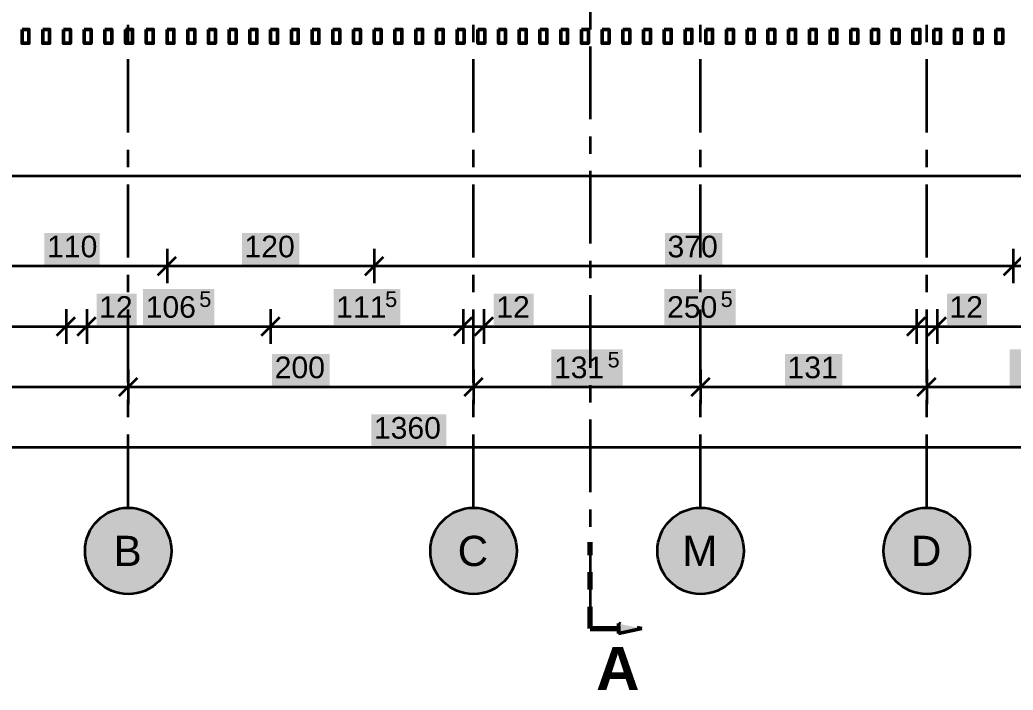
# Model space of a CAD drawing. Header units: metres. Extents: x -5.4 to 16.4, y -4.3 to 12.
# Drawn here: x 3.25 to 9, y -4.28 to -0.4 of the extents above; entities that cross this region are included whole.
import ezdxf

# ---------------------------------------------------------------- set-up
doc = ezdxf.new("R2010")
doc.units = ezdxf.units.M
for name, pattern in [('KRESKOWA', [5.25, 4.2, -1.05]), ('PUNKTOWA', [10.5, 8.4, -1.05, 0, -1.05]), ('PUNKTOWA_KROTKA', [6.3, 4.2, -1.05, 0, -1.05])]:
    doc.linetypes.add(name, pattern=pattern)
for name, color, linetype, lineweight in [('A-MASKA', 7, 'Continuous', 18), ('A-NAD-CIECIEM', 8, 'KRESKOWA', 25), ('A-OSIE', 1, 'PUNKTOWA', 25), ('A-PRZEKROJE', 1, 'PUNKTOWA_KROTKA', 50), ('A-SCIANY-KONSTR', 7, 'Continuous', 50), ('A-WIDOK', 7, 'Continuous', 25), ('A-WYMIARY', 1, 'Continuous', 25)]:
    doc.layers.add(name, color=color, linetype=linetype, lineweight=lineweight)
doc.styles.add('PL_ARIAL', font='arial.ttf')
doc.styles.add('PL_ARIAL_B', font='arialbd.ttf')

msp = doc.modelspace()

# ---------------------------------------------------------------- hatches: boundary and pattern name
at = {"layer": 'A-MASKA', "true_color": 0xffffff}
for points in [[(3.3902, -1.8125), (3.7098, -1.8125), (3.7098, -1.63), (3.3902, -1.63)], [(4.5334, -1.8125), (4.8666, -1.8125), (4.8666, -1.63), (4.5334, -1.63)], [(6.9834, -1.8125), (7.3166, -1.8125), (7.3166, -1.63), (6.9834, -1.63)], [(3.9608, -2.1625), (4.3742, -2.1625), (4.3742, -1.9525), (3.9608, -1.9525)], [(5.0643, -2.1625), (5.4507, -2.1625), (5.4507, -1.9525), (5.0643, -1.9525)], [(6.9808, -2.1625), (7.3942, -2.1625), (7.3942, -1.9525), (6.9808, -1.9525)], [(3.6915, -2.1625), (3.9236, -2.1625), (3.9236, -1.98), (3.6915, -1.98)], [(5.9915, -2.1625), (6.2236, -2.1625), (6.2236, -1.98), (5.9915, -1.98)], [(8.6165, -2.1625), (8.8486, -2.1625), (8.8486, -1.98), (8.6165, -1.98)], [(4.7084, -2.5125), (5.0416, -2.5125), (5.0416, -2.33), (4.7084, -2.33)], [(6.3258, -2.5125), (6.7392, -2.5125), (6.7392, -2.3025), (6.3258, -2.3025)], [(7.6784, -2.5125), (8.0116, -2.5125), (8.0116, -2.33), (7.6784, -2.33)], [(8.9808, -2.5125), (9.3942, -2.5125), (9.3942, -2.3025), (8.9808, -2.3025)], [(5.2829, -2.8625), (5.7171, -2.8625), (5.7171, -2.68), (5.2829, -2.68)]]:
    msp.add_hatch(color=7, dxfattribs=at).paths.add_polyline_path(points)
at = {"layer": 'A-OSIE', "true_color": 0xffffff}
for points in [[(4.125, -3.47), (4.1229, -3.4374), (4.1165, -3.4053), (4.106, -3.3743), (4.0915, -3.345), (4.0733, -3.3178), (4.0518, -3.2932), (4.0272, -3.2717), (4, -3.2535), (3.9707, -3.239), (3.9397, -3.2285), (3.9076, -3.2221), (3.875, -3.22), (3.8424, -3.2221), (3.8103, -3.2285), (3.7793, -3.239), (3.75, -3.2535), (3.7228, -3.2717), (3.6982, -3.2932), (3.6767, -3.3178), (3.6585, -3.345), (3.644, -3.3743), (3.6335, -3.4053), (3.6271, -3.4374), (3.625, -3.47), (3.6271, -3.5026), (3.6335, -3.5347), (3.644, -3.5657), (3.6585, -3.595), (3.6767, -3.6222), (3.6982, -3.6468), (3.7228, -3.6683), (3.75, -3.6865), (3.7793, -3.701), (3.8103, -3.7115), (3.8424, -3.7179), (3.875, -3.72), (3.9076, -3.7179), (3.9397, -3.7115), (3.9707, -3.701), (4, -3.6865), (4.0272, -3.6683), (4.0518, -3.6468), (4.0733, -3.6222), (4.0915, -3.595), (4.106, -3.5657), (4.1165, -3.5347), (4.1229, -3.5026)], [(6.125, -3.47), (6.1229, -3.4374), (6.1165, -3.4053), (6.106, -3.3743), (6.0915, -3.345), (6.0733, -3.3178), (6.0518, -3.2932), (6.0272, -3.2717), (6, -3.2535), (5.9707, -3.239), (5.9397, -3.2285), (5.9076, -3.2221), (5.875, -3.22), (5.8424, -3.2221), (5.8103, -3.2285), (5.7793, -3.239), (5.75, -3.2535), (5.7228, -3.2717), (5.6982, -3.2932), (5.6767, -3.3178), (5.6585, -3.345), (5.644, -3.3743), (5.6335, -3.4053), (5.6271, -3.4374), (5.625, -3.47), (5.6271, -3.5026), (5.6335, -3.5347), (5.644, -3.5657), (5.6585, -3.595), (5.6767, -3.6222), (5.6982, -3.6468), (5.7228, -3.6683), (5.75, -3.6865), (5.7793, -3.701), (5.8103, -3.7115), (5.8424, -3.7179), (5.875, -3.72), (5.9076, -3.7179), (5.9397, -3.7115), (5.9707, -3.701), (6, -3.6865), (6.0272, -3.6683), (6.0518, -3.6468), (6.0733, -3.6222), (6.0915, -3.595), (6.106, -3.5657), (6.1165, -3.5347), (6.1229, -3.5026)], [(7.44, -3.47), (7.4379, -3.4374), (7.4315, -3.4053), (7.421, -3.3743), (7.4065, -3.345), (7.3883, -3.3178), (7.3668, -3.2932), (7.3422, -3.2717), (7.315, -3.2535), (7.2857, -3.239), (7.2547, -3.2285), (7.2226, -3.2221), (7.19, -3.22), (7.1574, -3.2221), (7.1253, -3.2285), (7.0943, -3.239), (7.065, -3.2535), (7.0378, -3.2717), (7.0132, -3.2932), (6.9917, -3.3178), (6.9735, -3.345), (6.959, -3.3743), (6.9485, -3.4053), (6.9421, -3.4374), (6.94, -3.47), (6.9421, -3.5026), (6.9485, -3.5347), (6.959, -3.5657), (6.9735, -3.595), (6.9917, -3.6222), (7.0132, -3.6468), (7.0378, -3.6683), (7.065, -3.6865), (7.0943, -3.701), (7.1253, -3.7115), (7.1574, -3.7179), (7.19, -3.72), (7.2226, -3.7179), (7.2547, -3.7115), (7.2857, -3.701), (7.315, -3.6865), (7.3422, -3.6683), (7.3668, -3.6468), (7.3883, -3.6222), (7.4065, -3.595), (7.421, -3.5657), (7.4315, -3.5347), (7.4379, -3.5026)], [(8.75, -3.47), (8.7479, -3.4374), (8.7415, -3.4053), (8.731, -3.3743), (8.7165, -3.345), (8.6983, -3.3178), (8.6768, -3.2932), (8.6522, -3.2717), (8.625, -3.2535), (8.5957, -3.239), (8.5647, -3.2285), (8.5326, -3.2221), (8.5, -3.22), (8.4674, -3.2221), (8.4353, -3.2285), (8.4043, -3.239), (8.375, -3.2535), (8.3478, -3.2717), (8.3232, -3.2932), (8.3017, -3.3178), (8.2835, -3.345), (8.269, -3.3743), (8.2585, -3.4053), (8.2521, -3.4374), (8.25, -3.47), (8.2521, -3.5026), (8.2585, -3.5347), (8.269, -3.5657), (8.2835, -3.595), (8.3017, -3.6222), (8.3232, -3.6468), (8.3478, -3.6683), (8.375, -3.6865), (8.4043, -3.701), (8.4353, -3.7115), (8.4674, -3.7179), (8.5, -3.72), (8.5326, -3.7179), (8.5647, -3.7115), (8.5957, -3.701), (8.625, -3.6865), (8.6522, -3.6683), (8.6768, -3.6468), (8.6983, -3.6222), (8.7165, -3.595), (8.731, -3.5657), (8.7415, -3.5347), (8.7479, -3.5026)]]:
    msp.add_hatch(color=7, dxfattribs=at).paths.add_polyline_path(points)
at = {"layer": 'A-PRZEKROJE', "true_color": 0x000000}
msp.add_hatch(color=7, dxfattribs=at).paths.add_polyline_path([(6.8507, -3.92), (6.7138, -3.9491), (6.7138, -3.8909)])

# ---------------------------------------------------------------- linework, layer by layer
at = {"layer": 'A-NAD-CIECIEM', "linetype": 'KRESKOWA', "lineweight": 35, "ltscale": 0.05, "flags": 128}
msp.add_lwpolyline([(12.32, 3.1005), (12.32, 5.425), (12.6, 5.425), (12.6, -1.3), (-2.4, -1.3), (-2.4, 5.425), (-1.32, 5.425), (-1.32, 3.7005)], dxfattribs=at)
at = {"layer": 'A-OSIE', "linetype": 'PUNKTOWA', "lineweight": 35, "ltscale": 0.050498, "flags": 128}
for points in [[(3.875, -3.22), (3.875, 10.99)], [(5.875, -3.22), (5.875, 10.99)], [(7.19, -3.22), (7.19, 10.99)], [(8.5, -3.22), (8.5, 10.99)]]:
    msp.add_lwpolyline(points, dxfattribs=at)
at = {"layer": 'A-OSIE', "linetype": 'Continuous', "lineweight": 35, "ltscale": 0.05}
for centre in [(3.875, -3.47), (5.875, -3.47), (7.19, -3.47), (8.5, -3.47)]:
    msp.add_circle(centre, 0.25, dxfattribs=at)
at = {"layer": 'A-PRZEKROJE', "linetype": 'PUNKTOWA', "lineweight": 35, "ltscale": 0.05, "flags": 128}
msp.add_lwpolyline([(6.5507, 11.69), (6.5507, -3.92)], dxfattribs=at)
at = {"layer": 'A-PRZEKROJE', "linetype": 'PUNKTOWA_KROTKA', "lineweight": 70, "ltscale": 0.03, "flags": 128}
msp.add_lwpolyline([(6.5507, -3.92), (6.5507, -3.42)], dxfattribs=at)
at = {"layer": 'A-PRZEKROJE', "lineweight": 50, "ltscale": 0.05, "flags": 128}
msp.add_lwpolyline([(6.8507, -3.92), (6.7138, -3.9491), (6.7138, -3.8909)], close=True, dxfattribs=at)
at = {"layer": 'A-PRZEKROJE', "linetype": 'Continuous', "lineweight": 70, "ltscale": 0.05, "flags": 128}
msp.add_lwpolyline([(6.5507, -3.92), (6.7257, -3.92)], dxfattribs=at)
at = {"layer": 'A-SCIANY-KONSTR', "lineweight": 50, "ltscale": 0.05}
for points in [[(3.26, -0.45), (3.26, -0.53), (3.3, -0.53), (3.3, -0.45)], [(3.38, -0.45), (3.38, -0.53), (3.42, -0.53), (3.42, -0.45)], [(3.5, -0.45), (3.5, -0.53), (3.54, -0.53), (3.54, -0.45)], [(3.62, -0.45), (3.62, -0.53), (3.66, -0.53), (3.66, -0.45)], [(3.74, -0.45), (3.74, -0.53), (3.78, -0.53), (3.78, -0.45)], [(3.86, -0.45), (3.86, -0.53), (3.9, -0.53), (3.9, -0.45)], [(3.98, -0.45), (3.98, -0.53), (4.02, -0.53), (4.02, -0.45)], [(4.1, -0.45), (4.1, -0.53), (4.14, -0.53), (4.14, -0.45)], [(4.22, -0.45), (4.22, -0.53), (4.26, -0.53), (4.26, -0.45)], [(4.34, -0.45), (4.34, -0.53), (4.38, -0.53), (4.38, -0.45)], [(4.46, -0.45), (4.46, -0.53), (4.5, -0.53), (4.5, -0.45)], [(4.58, -0.45), (4.58, -0.53), (4.62, -0.53), (4.62, -0.45)], [(4.7, -0.45), (4.7, -0.53), (4.74, -0.53), (4.74, -0.45)], [(4.82, -0.45), (4.82, -0.53), (4.86, -0.53), (4.86, -0.45)], [(4.94, -0.45), (4.94, -0.53), (4.98, -0.53), (4.98, -0.45)], [(5.06, -0.45), (5.06, -0.53), (5.1, -0.53), (5.1, -0.45)], [(5.18, -0.45), (5.18, -0.53), (5.22, -0.53), (5.22, -0.45)], [(5.3, -0.45), (5.3, -0.53), (5.34, -0.53), (5.34, -0.45)], [(5.42, -0.45), (5.42, -0.53), (5.46, -0.53), (5.46, -0.45)], [(5.54, -0.45), (5.54, -0.53), (5.58, -0.53), (5.58, -0.45)], [(5.66, -0.45), (5.66, -0.53), (5.7, -0.53), (5.7, -0.45)], [(5.78, -0.45), (5.78, -0.53), (5.82, -0.53), (5.82, -0.45)], [(5.9, -0.45), (5.9, -0.53), (5.94, -0.53), (5.94, -0.45)], [(6.02, -0.45), (6.02, -0.53), (6.06, -0.53), (6.06, -0.45)], [(6.14, -0.45), (6.14, -0.53), (6.18, -0.53), (6.18, -0.45)], [(6.26, -0.45), (6.26, -0.53), (6.3, -0.53), (6.3, -0.45)], [(6.38, -0.45), (6.38, -0.53), (6.42, -0.53), (6.42, -0.45)], [(6.5, -0.45), (6.5, -0.53), (6.54, -0.53), (6.54, -0.45)], [(6.62, -0.45), (6.62, -0.53), (6.66, -0.53), (6.66, -0.45)], [(6.74, -0.45), (6.74, -0.53), (6.78, -0.53), (6.78, -0.45)], [(6.86, -0.45), (6.86, -0.53), (6.9, -0.53), (6.9, -0.45)], [(6.98, -0.45), (6.98, -0.53), (7.02, -0.53), (7.02, -0.45)], [(7.1, -0.45), (7.1, -0.53), (7.14, -0.53), (7.14, -0.45)], [(7.22, -0.45), (7.22, -0.53), (7.26, -0.53), (7.26, -0.45)], [(7.34, -0.45), (7.34, -0.53), (7.38, -0.53), (7.38, -0.45)], [(7.46, -0.45), (7.46, -0.53), (7.5, -0.53), (7.5, -0.45)], [(7.58, -0.45), (7.58, -0.53), (7.62, -0.53), (7.62, -0.45)], [(7.7, -0.45), (7.7, -0.53), (7.74, -0.53), (7.74, -0.45)], [(7.82, -0.45), (7.82, -0.53), (7.86, -0.53), (7.86, -0.45)], [(7.94, -0.45), (7.94, -0.53), (7.98, -0.53), (7.98, -0.45)], [(8.06, -0.45), (8.06, -0.53), (8.1, -0.53), (8.1, -0.45)], [(8.18, -0.45), (8.18, -0.53), (8.22, -0.53), (8.22, -0.45)], [(8.3, -0.45), (8.3, -0.53), (8.34, -0.53), (8.34, -0.45)], [(8.42, -0.45), (8.42, -0.53), (8.46, -0.53), (8.46, -0.45)], [(8.54, -0.45), (8.54, -0.53), (8.58, -0.53), (8.58, -0.45)], [(8.66, -0.45), (8.66, -0.53), (8.7, -0.53), (8.7, -0.45)], [(8.78, -0.45), (8.78, -0.53), (8.82, -0.53), (8.82, -0.45)], [(8.9, -0.45), (8.9, -0.53), (8.94, -0.53), (8.94, -0.45)]]:
    msp.add_lwpolyline(points, close=True, dxfattribs=at)
at = {"layer": 'A-WIDOK', "lineweight": 35, "ltscale": 0.05}
msp.add_lwpolyline([(12.3255, 5.425), (12.6, 5.425), (12.6, -1.3), (-2.4, -1.3), (-2.4, 5.425), (-1.3005, 5.425)], dxfattribs=at)
at = {"layer": 'A-WYMIARY', "lineweight": 35, "ltscale": 0.05}
for points in [[(4.1, -1.72), (4.1, -1.92)], [(5.3, -1.72), (5.3, -1.92)], [(9, -1.72), (9, -1.92)], [(4.047, -1.873), (4.153, -1.767)], [(5.247, -1.873), (5.353, -1.767)], [(8.947, -1.873), (9.053, -1.767)], [(-1.4, -1.82), (12.4, -1.82)], [(3.515, -2.07), (3.515, -2.27)], [(3.635, -2.07), (3.635, -2.27)], [(4.7, -2.07), (4.7, -2.27)], [(5.815, -2.07), (5.815, -2.27)], [(5.935, -2.07), (5.935, -2.27)], [(8.44, -2.07), (8.44, -2.27)], [(8.56, -2.07), (8.56, -2.27)], [(3.462, -2.223), (3.568, -2.117)], [(3.582, -2.223), (3.688, -2.117)], [(4.647, -2.223), (4.753, -2.117)], [(5.762, -2.223), (5.868, -2.117)], [(5.882, -2.223), (5.988, -2.117)], [(8.387, -2.223), (8.493, -2.117)], [(8.507, -2.223), (8.613, -2.117)], [(-1.4, -2.17), (12.4, -2.17)], [(3.822, -2.573), (3.928, -2.467)], [(3.875, -2.42), (3.875, -2.62)], [(5.822, -2.573), (5.928, -2.467)], [(5.875, -2.42), (5.875, -2.62)], [(7.137, -2.573), (7.243, -2.467)], [(7.19, -2.42), (7.19, -2.62)], [(8.447, -2.573), (8.553, -2.467)], [(8.5, -2.42), (8.5, -2.62)], [(-1.1, -2.52), (12.1, -2.52)], [(-1.4, -2.87), (12.4, -2.87)]]:
    msp.add_lwpolyline(points, dxfattribs=at)

# ---------------------------------------------------------------- texts
at = {"layer": 'A-OSIE', "style": 'PL_ARIAL'}
for s, p in [('B', (3.7902, -3.5575)), ('C', (5.7831, -3.5575)), ('M', (7.0841, -3.5575)), ('D', (8.4081, -3.5575))]:
    msp.add_text(s, height=0.175, dxfattribs=at).set_placement(p)
at = {"layer": 'A-PRZEKROJE', "style": 'PL_ARIAL_B'}
msp.add_text('A', height=0.25, dxfattribs=at).set_placement((6.5845, -4.2762))
at = {"layer": 'A-WYMIARY', "style": 'PL_ARIAL'}
for s, height, p in [('110', 0.125, (3.4052, -1.77)), ('120', 0.125, (4.5484, -1.77)), ('370', 0.125, (6.9984, -1.77)), ('12', 0.125, (3.7065, -2.12)), ('106', 0.125, (3.9758, -2.12)), ('5', 0.09, (4.2864, -2.0575)), ('111', 0.125, (5.0793, -2.12)), ('5', 0.09, (5.3629, -2.0575)), ('12', 0.125, (6.0065, -2.12)), ('250', 0.125, (6.9958, -2.12)), ('5', 0.09, (7.3064, -2.0575)), ('12', 0.125, (8.6315, -2.12)), ('200', 0.125, (4.7234, -2.47)), ('131', 0.125, (6.3408, -2.47)), ('5', 0.09, (6.6514, -2.4075)), ('131', 0.125, (7.6934, -2.47)), ('1360', 0.125, (5.2979, -2.82))]:
    msp.add_text(s, height=height, dxfattribs=at).set_placement(p)

doc.saveas('drawing.dxf')
